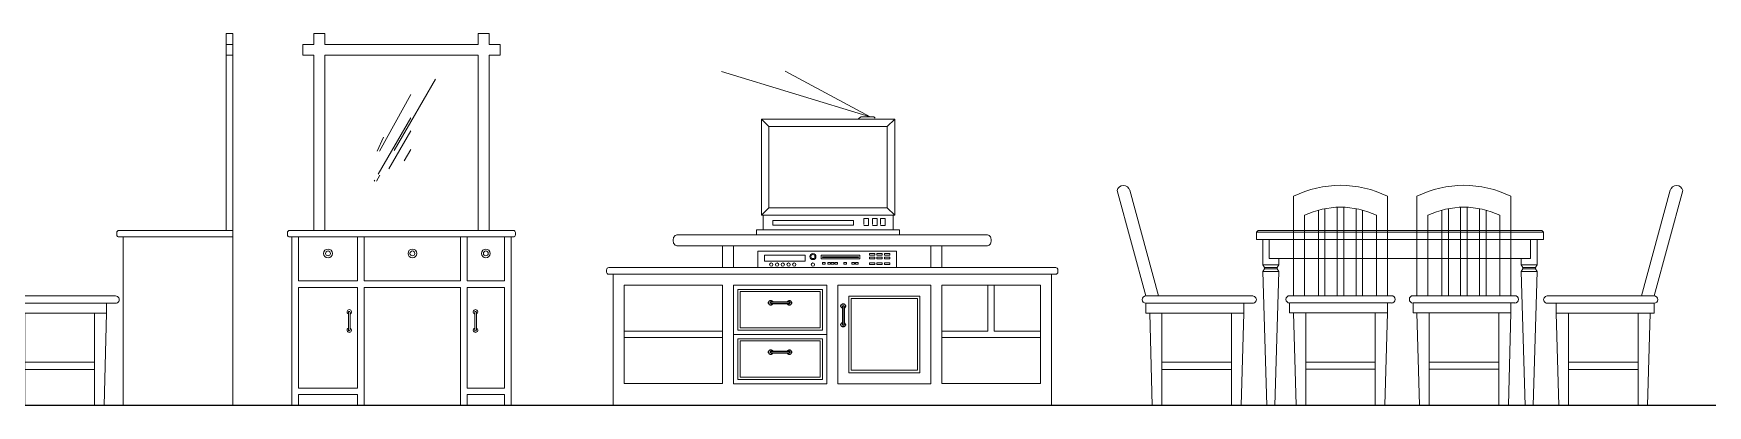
# Model space of a CAD drawing. Header units: millimetres. Extents: x -37049 to 129367, y 25385 to 90033.
# Drawn here: x 50791 to 58430, y 28247 to 29947 of the extents above; entities that cross this region are included whole.
import ezdxf

# ---------------------------------------------------------------- set-up
doc = ezdxf.new("R2010")
doc.units = ezdxf.units.MM
doc.header["$MEASUREMENT"] = 0
for name, color, linetype, lineweight in [('hach', 253, 'Continuous', 5), ('NCUA', 4, 'Continuous', 20), ('NTHAY1', 61, 'Continuous', 25), ('NTHAY2', 51, 'Continuous', 25), ('NVDUNG', 143, 'Continuous', 13)]:
    doc.layers.add(name, color=color, linetype=linetype, lineweight=lineweight)

# ---------------------------------------------------------------- blocks, each defined once
blk = doc.blocks.new('A$C00091703')
for p, q in [((0, 606.3), (5.6, 611.9)), ((0, 580.7), (0, 606.3)), ((1001.2, 606.3), (0, 606.3)), ((5.6, 611.9), (995.7, 611.9)), ((995.7, 611.9), (1001.2, 606.3)), ((1001.2, 606.3), (1001.2, 580.7)), ((1001.2, 580.7), (0, 580.7)), ((22.2, 580.7), (22.2, 491.7)), ((44.5, 514), (44.5, 580.7)), ((956.7, 580.7), (956.7, 514)), ((979, 580.7), (979, 491.7)), ((22.2, 491.7), (27.8, 482.8)), ((22.2, 491.7), (77.9, 491.7)), ((27.8, 477.3), (22.2, 468.4)), ((77.9, 468.4), (22.2, 468.4)), ((22.2, 468.4), (36.2, 0)), ((27.8, 482.8), (72.3, 482.8)), ((27.8, 477.3), (27.8, 482.8)), ((72.3, 477.3), (27.8, 477.3)), ((956.7, 514), (44.5, 514)), ((64, 0), (77.9, 468.4)), ((77.9, 491.7), (72.3, 482.8)), ((72.3, 482.8), (72.3, 477.3)), ((72.3, 477.3), (77.9, 468.4)), ((77.9, 491.7), (77.9, 514)), ((923.4, 491.7), (923.4, 514)), ((923.4, 491.7), (928.9, 482.8)), ((979, 491.7), (923.4, 491.7)), ((928.9, 477.3), (923.4, 468.4)), ((979, 468.4), (923.4, 468.4)), ((923.4, 468.4), (937.3, 0)), ((928.9, 482.8), (973.4, 482.8)), ((928.9, 477.3), (928.9, 482.8)), ((973.4, 477.3), (928.9, 477.3)), ((965.1, 0), (979, 468.4)), ((979, 491.7), (973.4, 482.8)), ((973.4, 482.8), (973.4, 477.3)), ((973.4, 477.3), (979, 468.4)), ((36.2, 0), (64, 0)), ((937.3, 0), (965.1, 0))]:
    blk.add_line(p, q)
blk = doc.blocks.new('A$C7E135255')
at = {"layer": 'NVDUNG'}
for p, q in [((679.2, 539.1), (0, 746.2)), ((679.2, 539.1), (291.4, 748.2)), ((638.2, 539.1), (625.9, 530.9)), ((695.7, 539.1), (638.2, 539.1)), ((701.8, 533), (695.7, 539.1)), ((790.6, 528.8), (183.1, 528.8)), ((183.1, 90), (183.1, 528.8)), ((216.9, 495), (183.1, 528.8)), ((756.9, 495), (216.9, 495)), ((216.9, 123.8), (216.9, 495)), ((756.9, 495), (790.6, 528.8)), ((756.9, 123.8), (756.9, 495)), ((790.6, 90), (790.6, 528.8)), ((216.9, 123.8), (183.1, 90)), ((790.6, 90), (183.1, 90)), ((189.9, 22.5), (189.9, 90)), ((756.9, 123.8), (216.9, 123.8)), ((756.9, 123.8), (790.6, 90)), ((783.9, 22.5), (783.9, 90)), ((183.1, 22.5), (160.6, 22.5)), ((160.6, 22.5), (160.6, 0)), ((160.6, 0), (813.1, 0)), ((790.6, 22.5), (183.1, 22.5)), ((233.9, 44.5), (233.9, 65)), ((233.9, 65), (603.3, 65)), ((603.3, 44.5), (233.9, 44.5)), ((603.3, 65), (603.3, 44.5)), ((650.5, 46.6), (650.5, 75.3)), ((650.5, 75.3), (671, 75.3)), ((671, 42.5), (650.5, 42.5)), ((671, 75.3), (671, 42.5)), ((689.5, 46.6), (689.5, 75.3)), ((689.5, 75.3), (710, 75.3)), ((710, 42.5), (689.5, 42.5)), ((710, 75.3), (710, 42.5)), ((726.4, 46.6), (726.4, 75.3)), ((726.4, 75.3), (746.9, 75.3)), ((746.9, 42.5), (726.4, 42.5)), ((746.9, 75.3), (746.9, 42.5)), ((790.6, 22.5), (813.1, 22.5)), ((813.1, 22.5), (813.1, 0))]:
    blk.add_line(p, q, dxfattribs=at)
blk = doc.blocks.new('A$C59837BF3')
at = {"layer": 'NTHAY2'}
for p, q in [((38, 582), (38, 70)), ((88, 582), (88, 70))]:
    blk.add_line(p, q, dxfattribs=at)
for centre, radius, start, end in [((65, 592), 65, 290.9204, 245.6594), ((63, 582), 25, 0, 180), ((65, 65), 65, 114.3406, 69.0796), ((63, 70), 25, 180, 0)]:
    blk.add_arc(centre, radius, start, end, dxfattribs=at)
blk = doc.blocks.new('A$C339551DC')
at = {"ltscale": 10000}
for points in [[(0, 75.4), (633.8, 75.4), (633.8, 0), (0, 0)], [(31.3, 57.3), (216, 57.3), (216, 30.4), (31.3, 30.4)], [(289.1, 56.4), (465.5, 56.4), (465.5, 39.7), (289.1, 39.7)], [(294.9, 22.9), (307.2, 22.9), (307.2, 16.7), (294.9, 16.7)], [(295.1, 49.7), (459.7, 49.7), (459.7, 46.3), (295.1, 46.3)], [(319.4, 22.9), (331.7, 22.9), (331.7, 16.7), (319.4, 16.7)], [(335, 22.9), (347.3, 22.9), (347.3, 16.7), (335, 16.7)], [(351.8, 22.9), (364.2, 22.9), (364.2, 16.7), (351.8, 16.7)], [(392.8, 22.9), (405.2, 22.9), (405.2, 16.7), (392.8, 16.7)], [(429.7, 22.9), (442.1, 22.9), (442.1, 16.7), (429.7, 16.7)], [(446.3, 22.9), (458.6, 22.9), (458.6, 16.7), (446.3, 16.7)], [(510.3, 65), (534.9, 65), (534.9, 57.7), (510.3, 57.7)], [(510.3, 47.7), (534.9, 47.7), (534.9, 40.4), (510.3, 40.4)], [(510.3, 22.4), (534.9, 22.4), (534.9, 15.1), (510.3, 15.1)], [(543.8, 65), (568.4, 65), (568.4, 57.7), (543.8, 57.7)], [(543.8, 47.7), (568.4, 47.7), (568.4, 40.4), (543.8, 40.4)], [(543.8, 22.4), (568.4, 22.4), (568.4, 15.1), (543.8, 15.1)], [(578.7, 65), (603.3, 65), (603.3, 57.7), (578.7, 57.7)], [(578.7, 47.7), (603.3, 47.7), (603.3, 40.4), (578.7, 40.4)], [(578.7, 22.4), (603.3, 22.4), (603.3, 15.1), (578.7, 15.1)]]:
    blk.add_lwpolyline(points, close=True, dxfattribs=at)
for centre, radius in [((61.9, 13.9), 7.5), ((88.1, 13.9), 7.5), ((114.4, 13.9), 7.5), ((140.7, 13.9), 7.5), ((166.9, 13.9), 7.5), ((251.9, 50.6), 14), ((251.9, 50.6), 9.19), ((251.9, 13.9), 7.5)]:
    blk.add_circle(centre, radius, dxfattribs=at)
blk = doc.blocks.new('A$C1D6E137F')
for p, q in [((530, 630), (530, 730)), ((580, 630), (580, 730)), ((1480, 630), (1480, 730)), ((1530, 630), (1530, 730)), ((789.6, 550.2), (789.6, 550)), ((1739.8, 550), (1739.8, 340.2)), ((1769.8, 550), (1769.8, 340.2)), ((80, 340.2), (530, 340.2)), ((80, 310.2), (530, 310.2)), ((1529.5, 340.2), (1739.8, 340.2)), ((1529.5, 310.2), (1980, 310.2)), ((1769.8, 340.2), (1980, 340.2))]:
    blk.add_line(p, q)
for points in [[(324.8, 780), (1735, 780, -0.414214), (1755, 760), (1755, 750, -0.414214), (1735, 730), (324.8, 730, -0.414214), (304.8, 750), (304.8, 760, -0.414214)], [(2050, 600), (10, 600, -0.414214), (0, 610), (0, 620, -0.414214), (10, 630), (2050, 630, -0.414214), (2060, 620), (2060, 610, -0.414214)]]:
    blk.add_lwpolyline(points, format="xyb", close=True)
blk.add_lwpolyline([(30, 0), (30, 600), (2030, 600), (2030, 0)])
for points in [[(530, 550), (80, 550), (80, 100.3), (530, 100.3)], [(580, 325.2), (1004.8, 325.2), (1004.8, 550.3), (580, 550.3)], [(1480, 100), (1055.3, 100), (1055.3, 550.3), (1480, 550.3)], [(1529.5, 550), (1980, 550), (1980, 100.3), (1529.5, 100.3)], [(580, 100), (1004.8, 100), (1004.8, 325.2), (580, 325.2)]]:
    blk.add_lwpolyline(points, close=True)
at = {"ltscale": 10000}
for points in [[(599.6, 344.7), (985.2, 344.7), (985.2, 530.7), (599.6, 530.7)], [(609.4, 354.5), (975.4, 354.5), (975.4, 520.9), (609.4, 520.9)], [(599.6, 119.6), (985.2, 119.6), (985.2, 305.6), (599.6, 305.6)], [(609.4, 129.4), (975.4, 129.4), (975.4, 295.8), (609.4, 295.8)]]:
    blk.add_lwpolyline(points, close=True, dxfattribs=at)
at = {"elevation": -18796.3}
blk.add_lwpolyline([(1105.3, 500.1), (1430, 500.1), (1430, 150.2), (1105.3, 150.2)], close=True, dxfattribs=at)
at = {"ltscale": 10000, "elevation": -18796.3}
blk.add_lwpolyline([(1116.8, 488.6), (1418.5, 488.6), (1418.5, 161.7), (1116.8, 161.7)], close=True, dxfattribs=at)
at = {"ltscale": 2}
for name, p in [('A$C7E135255', (524.5, 780)), ('A$C339551DC', (690.1, 630))]:
    blk.add_blockref(name, p, dxfattribs=at)
at = {"xscale": -0.161082352977246, "yscale": 0.161082352977246, "zscale": 0.1610823529408663, "rotation": 90}
for p in [(844.9, 480), (844.9, 254.8)]:
    blk.add_blockref('A$C59837BF3', p, dxfattribs=at)
at = {"xscale": -0.161082352977246, "yscale": 0.161082352977246, "zscale": 0.1610823529408663}
blk.add_blockref('A$C59837BF3', (1090.8, 359), dxfattribs=at)
blk = doc.blocks.new('kinh')
at = {"layer": 'hach', "ltscale": 0.75}
for p, q in [((-91.2, -158), (0, 0)), ((-206.9, -266.5), (-91.2, -55.9)), ((-212.3, -352.5), (-91.2, -142.7)), ((-152.4, -264), (-91.2, -158)), ((-216.6, -266.5), (-192.4, -214.4)), ((-172.2, -331.7), (-91.2, -191.5)), ((-115.8, -302.7), (-91.2, -260.1)), ((-218.5, -378.4), (-205.7, -356.4)), ((-227.3, -378.4), (-224.9, -374.3))]:
    blk.add_line(p, q, dxfattribs=at)
blk = doc.blocks.new('A$C4182377A')
at = {"layer": 'NCUA', "color": 7}
for p, q in [((6.6, 92.1, -7.7), (6.6, 11.2, -7.7)), ((14.5, 92.1, -7.7), (14.5, 11.2, -7.7))]:
    blk.add_line(p, q, dxfattribs=at)
at = {"layer": 'NCUA', "color": 7, "extrusion": (0, 0, -1)}
for centre, major_axis, start_param, end_param in [((10.3, 93.7, -7.7), (7.28, 7.28), 2.721325, 8.214556), ((10.6, 92.1, -7.7), (2.8, 2.8), 3.926991, 7.068583), ((10.3, 10.3, -7.7), (-7.28, 7.28), 1.210222, 6.703453), ((10.6, 11.2, -7.7), (-2.8, 2.8), 2.356194, 5.497787)]:
    blk.add_ellipse(centre, major_axis=major_axis, ratio=1, start_param=start_param, end_param=end_param, dxfattribs=at)
blk = doc.blocks.new('A$C22A16916')
at = {"ltscale": 10000}
for p, q in [((120, 1650), (120, 1700)), ((170, 1650), (170, 1700)), ((870, 1650), (870, 1700)), ((920, 1650), (920, 1700)), ((120, 1650), (70, 1650)), ((870, 1650), (170, 1650)), ((970, 1650), (920, 1650)), ((120, 1600), (70, 1600)), ((120, 800), (120, 1600)), ((870, 1600), (170, 1600)), ((170, 800), (170, 1600)), ((870, 800), (870, 1600)), ((920, 800), (920, 1600)), ((970, 1600), (920, 1600)), ((20, 770), (20, 0)), ((320, 770), (320, 570)), ((350, 770), (350, 570)), ((790, 770), (790, 570)), ((820, 770), (820, 570)), ((1020, 0), (1020, 770)), ((50, 540), (320, 540)), ((320, 540), (320, 80)), ((350, 540), (350, 0)), ((350, 540), (790, 540)), ((790, 540), (790, 0)), ((820, 540), (990, 540)), ((820, 540), (820, 80)), ((50, 80), (320, 80)), ((820, 80), (990, 80)), ((20, 0), (50, 0)), ((50, 0), (50, 50)), ((50, 50), (320, 50)), ((320, 50), (320, 0)), ((320, 0), (350, 0)), ((790, 0), (820, 0)), ((820, 50), (990, 50)), ((820, 50), (820, 0)), ((990, 0), (990, 50)), ((990, 0), (1020, 0))]:
    blk.add_line(p, q, dxfattribs=at)
for points in [[(170, 1700), (120, 1700)], [(920, 1700), (870, 1700)], [(70, 1650), (70, 1600)], [(970, 1600), (970, 1650)]]:
    blk.add_lwpolyline(points, dxfattribs=at)
blk.add_lwpolyline([(10, 800), (1030, 800, -0.414214), (1040, 790), (1040, 780, -0.414214), (1030, 770), (10, 770, -0.414214), (0, 780), (0, 790, -0.414214)], format="xyb", close=True, dxfattribs=at)
for points in [[(50, 770), (320, 770), (320, 570), (50, 570)], [(350, 770), (790, 770), (790, 570), (350, 570)], [(820, 770), (990, 770), (990, 570), (820, 570)], [(50, 540), (320, 540), (320, 80), (50, 80)], [(820, 540), (990, 540), (990, 80), (820, 80)]]:
    blk.add_lwpolyline(points, close=True, dxfattribs=at)
for centre in [(185, 695), (570, 695), (905, 695)]:
    blk.add_circle(centre, 20)
at = {"ltscale": 200}
for centre in [(185, 695), (570, 695), (905, 695)]:
    blk.add_circle(centre, 11.1, dxfattribs=at)
at = {"xscale": 1.230769235640764, "yscale": 1.230769235640764, "zscale": 1.230769235756216}
blk.add_blockref('kinh', (675.1, 1490.4), dxfattribs=at)
at = {"ltscale": 0.75, "extrusion": (0, 0, -1), "zscale": -1}
blk.add_blockref('A$C4182377A', (-292.3, 334.1, -7.7), dxfattribs=at)
at = {"ltscale": 0.75, "extrusion": (0, 0, -1), "xscale": -1, "zscale": -1}
blk.add_blockref('A$C4182377A', (-847.7, 334.1, -7.7), dxfattribs=at)
blk = doc.blocks.new('A$C03024C53')
at = {"ltscale": 10000}
for p, q in [((500, 1700), (530, 1700)), ((500, 800), (500, 1700)), ((530, 800), (530, 1700)), ((530, 1650), (500, 1650)), ((530, 1600), (500, 1600)), ((0, 790), (0, 780)), ((10, 800), (530, 800)), ((10, 770), (530, 770)), ((30, 770), (30, 0)), ((530, 800), (530, 0)), ((530, 0), (30, 0))]:
    blk.add_line(p, q, dxfattribs=at)
for centre, start, end in [((10, 790), 90, 180), ((10, 780), 180, 270)]:
    blk.add_arc(centre, 10, start, end, dxfattribs=at)
blk = doc.blocks.new('A$C03192C2A')
for p, q in [((130.9, 500.6), (0, 982.5)), ((188.5, 500.6), (57.4, 983.3)), ((130.9, 500.6), (618.6, 500.6)), ((618.7, 467.2), (130.9, 467.2)), ((418.9, 467.2), (130.9, 467.2)), ((130.9, 467.2), (130.9, 422.7)), ((577.6, 422.7), (577.6, 467.2)), ((130.9, 422.7), (521.9, 422.7)), ((160.6, 0), (149, 422.7)), ((204.6, 0), (204.6, 422.7)), ((442.5, 422.7), (577.6, 422.7)), ((521.9, 0), (521.9, 422.7)), ((566, 0), (577.6, 422.7)), ((521.9, 197.5), (204.6, 197.5)), ((521.9, 165.3), (204.6, 165.3)), ((160.6, 0), (566, 0))]:
    blk.add_line(p, q)
for centre, radius, start, end in [((28.8, 975.3), 29.7, 14.20547, 165.79453), ((130.9, 483.9), 16.7, 90, 270), ((618.7, 483.9), 16.7, 270, 90.03489)]:
    blk.add_arc(centre, radius, start, end)
blk = doc.blocks.new('A$C666254BA')
for p, q in [((34.7, 501.8), (34.7, 956.2)), ((463.3, 501.8), (463.3, 956.2)), ((84.7, 501.8), (84.7, 869.3)), ((148, 892.6), (148, 501.8)), ((178, 899.5), (178, 501.8)), ((234, 905.9), (234, 501.8)), ((264, 905.9), (264, 501.8)), ((320, 899.5), (320, 501.8)), ((350, 892.6), (350, 501.8)), ((413.3, 501.8), (413.3, 869.3)), ((16.7, 501.8), (249, 501.8)), ((16.7, 468.5), (16.7, 424)), ((249, 468.5), (16.7, 468.5)), ((249, 468.5), (16.7, 468.5)), ((481.4, 501.8), (249, 501.8)), ((249, 468.5), (481.4, 468.5)), ((249, 468.5), (481.4, 468.5)), ((463.3, 424), (463.3, 468.5)), ((16.7, 424), (407.7, 424)), ((46.3, 1.2), (34.7, 424)), ((90.4, 1.2), (90.4, 424)), ((328.2, 424), (463.3, 424)), ((407.7, 1.2), (407.7, 424)), ((451.7, 1.2), (463.3, 424)), ((407.7, 198.7), (90.4, 198.7)), ((407.7, 166.5), (90.4, 166.5)), ((46.3, 1.2), (90.4, 1.2)), ((407.7, 1.2), (451.7, 0))]:
    blk.add_line(p, q)
for centre, radius, start, end in [((249, 522), 484.1, 63.731, 116.269), ((249, 522), 384.1, 64.6821, 115.3179), ((16.7, 485.1), 16.7, 90, 270), ((481.4, 485.1), 16.7, 270, 90)]:
    blk.add_arc(centre, radius, start, end)

msp = doc.modelspace()

# ---------------------------------------------------------------- linework, layer by layer
at = {"layer": 'NTHAY1', "ltscale": 100}
msp.add_line((70521.8, 28247.4), (45857.3, 28247.4), dxfattribs=at)

# ---------------------------------------------------------------- block references
at = {"layer": 'NVDUNG', "ltscale": 2}
for name, p in [('A$C03024C53', (51170.7, 28247.4)), ('A$C22A16916', (51949.9, 28247.4)), ('A$C666254BA', (56506.4, 28247.4)), ('A$C666254BA', (57069.5, 28247.4)), ('A$C03192C2A', (50547, 28247.4)), ('A$C03192C2A', (55735.8, 28247.4))]:
    msp.add_blockref(name, p, dxfattribs=at)
at = {"layer": 'NVDUNG', "ltscale": 10000, "rotation": 359.9999999999985}
msp.add_blockref('A$C1D6E137F', (53405.7, 28247.3), dxfattribs=at)
at = {"layer": 'NVDUNG', "ltscale": 2, "xscale": -1, "rotation": 359.9999999999972}
msp.add_blockref('A$C03192C2A', (58317.5, 28247.4), dxfattribs=at)
at = {"layer": 'NVDUNG', "ltscale": 2, "xscale": 1.307456588355464, "yscale": 1.307456588355464, "zscale": 1.307456588423006}
msp.add_blockref('A$C00091703', (56372.1, 28247.4), dxfattribs=at)

doc.saveas('drawing.dxf')
